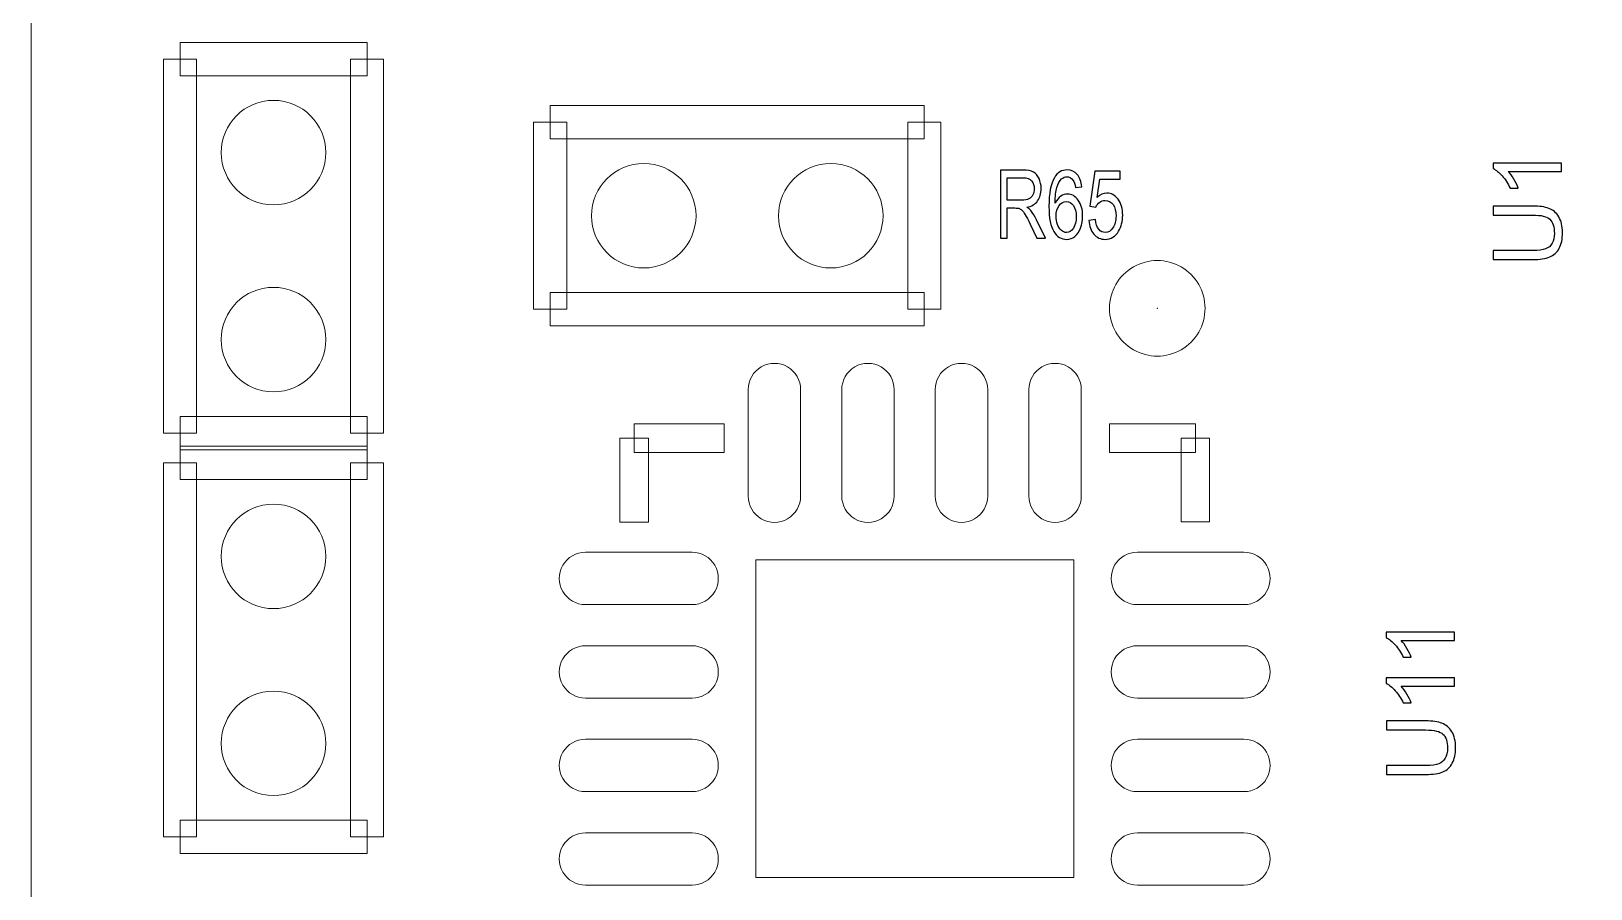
# Model space of a CAD drawing. Header units: millimetres. Extents: x -53.6 to 42.1, y -42.3 to 19.5.
# Drawn here: x -35.58 to -27.24, y -28.87 to -24.28 of the extents above; entities that cross this region are included whole.
import ezdxf

# ---------------------------------------------------------------- set-up
doc = ezdxf.new("R2010")
doc.units = ezdxf.units.MM
doc.header["$MEASUREMENT"] = 0
for name, color, linetype in [('BG_OUTLINE', 7, 'Continuous'), ('PG_SILKSCREEN_TOP', 7, 'Continuous'), ('PIN_TOP', 7, 'Continuous'), ('RD_SILKSCREEN_TOP', 7, 'Continuous')]:
    doc.layers.add(name, color=color, linetype=linetype)

msp = doc.modelspace()

# ---------------------------------------------------------------- linework, layer by layer
at = {"layer": 'BG_OUTLINE', "color": 3, "lineweight": 9}
msp.add_open_spline([(-35.58, -42.2737), (-35.58, -42.2737), (-35.58, 2.7261), (-35.58, 2.7261), (-35.58, 2.7261), (-35.58, 2.7261), (19.4199, 2.7261), (19.4199, 2.7261), (19.4199, 2.7261), (19.4199, 2.7261), (19.4199, -42.2737), (19.4199, -42.2737), (19.4199, -42.2737), (19.4199, -42.2737), (-35.58, -42.2737), (-35.58, -42.2737)], degree=3, knots=[0, 0, 0, 0, 0.25, 0.25, 0.25, 0.25, 0.5, 0.5, 0.5, 0.5, 0.75, 0.75, 0.75, 0.75, 1, 1, 1, 1], dxfattribs=at)
at = {"layer": 'PG_SILKSCREEN_TOP', "color": 6, "lineweight": 9}
for points, knots in [([(-34.7845, -24.5224), (-34.7845, -24.5224), (-34.7845, -24.3446), (-34.7845, -24.3446), (-34.7845, -24.3446), (-34.7845, -24.3446), (-33.7847, -24.3446), (-33.7847, -24.3446), (-33.7847, -24.3446), (-33.7847, -24.3446), (-33.7847, -24.5224), (-33.7847, -24.5224), (-33.7847, -24.5224), (-33.7847, -24.5224), (-34.7845, -24.5224), (-34.7845, -24.5224)], [0, 0, 0, 0, 0.25, 0.25, 0.25, 0.25, 0.5, 0.5, 0.5, 0.5, 0.75, 0.75, 0.75, 0.75, 1, 1, 1, 1]), ([(-34.6956, -26.4335), (-34.6956, -26.4335), (-34.8734, -26.4335), (-34.8734, -26.4335), (-34.8734, -26.4335), (-34.8734, -26.4335), (-34.8734, -24.4335), (-34.8734, -24.4335), (-34.8734, -24.4335), (-34.8734, -24.4335), (-34.6956, -24.4335), (-34.6956, -24.4335), (-34.6956, -24.4335), (-34.6956, -24.4335), (-34.6956, -26.4335), (-34.6956, -26.4335)], [0, 0, 0, 0, 0.25, 0.25, 0.25, 0.25, 0.5, 0.5, 0.5, 0.5, 0.75, 0.75, 0.75, 0.75, 1, 1, 1, 1]), ([(-33.8736, -24.4335), (-33.8736, -24.4335), (-33.6958, -24.4335), (-33.6958, -24.4335), (-33.6958, -24.4335), (-33.6958, -24.4335), (-33.6958, -26.4335), (-33.6958, -26.4335), (-33.6958, -26.4335), (-33.6958, -26.4335), (-33.8736, -26.4335), (-33.8736, -26.4335), (-33.8736, -26.4335), (-33.8736, -26.4335), (-33.8736, -24.4335), (-33.8736, -24.4335)], [0, 0, 0, 0, 0.25, 0.25, 0.25, 0.25, 0.5, 0.5, 0.5, 0.5, 0.75, 0.75, 0.75, 0.75, 1, 1, 1, 1]), ([(-32.8056, -24.86), (-32.8056, -24.86), (-32.8056, -24.6822), (-32.8056, -24.6822), (-32.8056, -24.6822), (-32.8056, -24.6822), (-30.8056, -24.6822), (-30.8056, -24.6822), (-30.8056, -24.6822), (-30.8056, -24.6822), (-30.8056, -24.86), (-30.8056, -24.86), (-30.8056, -24.86), (-30.8056, -24.86), (-32.8056, -24.86), (-32.8056, -24.86)], [0, 0, 0, 0, 0.25, 0.25, 0.25, 0.25, 0.5, 0.5, 0.5, 0.5, 0.75, 0.75, 0.75, 0.75, 1, 1, 1, 1]), ([(-32.7167, -25.7708), (-32.7167, -25.7708), (-32.8945, -25.7708), (-32.8945, -25.7708), (-32.8945, -25.7708), (-32.8945, -25.7708), (-32.8945, -24.7711), (-32.8945, -24.7711), (-32.8945, -24.7711), (-32.8945, -24.7711), (-32.7167, -24.7711), (-32.7167, -24.7711), (-32.7167, -24.7711), (-32.7167, -24.7711), (-32.7167, -25.7708), (-32.7167, -25.7708)], [0, 0, 0, 0, 0.25, 0.25, 0.25, 0.25, 0.5, 0.5, 0.5, 0.5, 0.75, 0.75, 0.75, 0.75, 1, 1, 1, 1]), ([(-30.8945, -24.7711), (-30.8945, -24.7711), (-30.7167, -24.7711), (-30.7167, -24.7711), (-30.7167, -24.7711), (-30.7167, -24.7711), (-30.7167, -25.7708), (-30.7167, -25.7708), (-30.7167, -25.7708), (-30.7167, -25.7708), (-30.8945, -25.7708), (-30.8945, -25.7708), (-30.8945, -25.7708), (-30.8945, -25.7708), (-30.8945, -24.7711), (-30.8945, -24.7711)], [0, 0, 0, 0, 0.25, 0.25, 0.25, 0.25, 0.5, 0.5, 0.5, 0.5, 0.75, 0.75, 0.75, 0.75, 1, 1, 1, 1]), ([(-29.8156, -25.7663), (-29.8157, -25.675), (-29.767, -25.5906), (-29.688, -25.545), (-29.688, -25.545), (-29.6089, -25.4993), (-29.5115, -25.4993), (-29.4325, -25.5449), (-29.4325, -25.5449), (-29.3534, -25.5905), (-29.3047, -25.6748), (-29.3047, -25.7661)], [0, 0, 0, 0, 0.333333, 0.333333, 0.333333, 0.333333, 0.666667, 0.666667, 0.666667, 0.666667, 1, 1, 1, 1]), ([(-30.8056, -25.6819), (-30.8056, -25.6819), (-30.8056, -25.8597), (-30.8056, -25.8597), (-30.8056, -25.8597), (-30.8056, -25.8597), (-32.8056, -25.8597), (-32.8056, -25.8597), (-32.8056, -25.8597), (-32.8056, -25.8597), (-32.8056, -25.6819), (-32.8056, -25.6819), (-32.8056, -25.6819), (-32.8056, -25.6819), (-30.8056, -25.6819), (-30.8056, -25.6819)], [0, 0, 0, 0, 0.25, 0.25, 0.25, 0.25, 0.5, 0.5, 0.5, 0.5, 0.75, 0.75, 0.75, 0.75, 1, 1, 1, 1]), ([(-29.3047, -25.7661), (-29.3046, -25.8574), (-29.3533, -25.9418), (-29.4323, -25.9874), (-29.4323, -25.9874), (-29.5114, -26.0331), (-29.6088, -26.0331), (-29.6878, -25.9875), (-29.6878, -25.9875), (-29.7669, -25.9419), (-29.8156, -25.8576), (-29.8156, -25.7663)], [0, 0, 0, 0, 0.333333, 0.333333, 0.333333, 0.333333, 0.666667, 0.666667, 0.666667, 0.666667, 1, 1, 1, 1]), ([(-29.5586, -25.7662), (-29.5587, -25.7657), (-29.5589, -25.7652), (-29.5594, -25.7649), (-29.5594, -25.7649), (-29.5599, -25.7646), (-29.5604, -25.7646), (-29.5609, -25.7649), (-29.5609, -25.7649), (-29.5614, -25.7652), (-29.5617, -25.7657), (-29.5617, -25.7662)], [0, 0, 0, 0, 0.333333, 0.333333, 0.333333, 0.333333, 0.666667, 0.666667, 0.666667, 0.666667, 1, 1, 1, 1]), ([(-29.5617, -25.7662), (-29.5616, -25.7667), (-29.5614, -25.7672), (-29.5609, -25.7675), (-29.5609, -25.7675), (-29.5604, -25.7678), (-29.5599, -25.7678), (-29.5594, -25.7675), (-29.5594, -25.7675), (-29.5589, -25.7672), (-29.5586, -25.7667), (-29.5586, -25.7662)], [0, 0, 0, 0, 0.333333, 0.333333, 0.333333, 0.333333, 0.666667, 0.666667, 0.666667, 0.666667, 1, 1, 1, 1]), ([(-33.7847, -26.3446), (-33.7847, -26.3446), (-33.7847, -26.5224), (-33.7847, -26.5224), (-33.7847, -26.5224), (-33.7847, -26.5224), (-34.7845, -26.5224), (-34.7845, -26.5224), (-34.7845, -26.5224), (-34.7845, -26.5224), (-34.7845, -26.3446), (-34.7845, -26.3446), (-34.7845, -26.3446), (-34.7845, -26.3446), (-33.7847, -26.3446), (-33.7847, -26.3446)], [0, 0, 0, 0, 0.25, 0.25, 0.25, 0.25, 0.5, 0.5, 0.5, 0.5, 0.75, 0.75, 0.75, 0.75, 1, 1, 1, 1]), ([(-31.8749, -26.3842), (-31.8749, -26.3842), (-31.8749, -26.5366), (-31.8749, -26.5366), (-31.8749, -26.5366), (-31.8749, -26.5366), (-32.357, -26.5366), (-32.357, -26.5366), (-32.357, -26.5366), (-32.357, -26.5366), (-32.357, -26.3842), (-32.357, -26.3842), (-32.357, -26.3842), (-32.357, -26.3842), (-31.8749, -26.3842), (-31.8749, -26.3842)], [0, 0, 0, 0, 0.25, 0.25, 0.25, 0.25, 0.5, 0.5, 0.5, 0.5, 0.75, 0.75, 0.75, 0.75, 1, 1, 1, 1]), ([(-29.3567, -26.3842), (-29.3567, -26.3842), (-29.3567, -26.5366), (-29.3567, -26.5366), (-29.3567, -26.5366), (-29.3567, -26.5366), (-29.8155, -26.5366), (-29.8155, -26.5366), (-29.8155, -26.5366), (-29.8155, -26.5366), (-29.8155, -26.3842), (-29.8155, -26.3842), (-29.8155, -26.3842), (-29.8155, -26.3842), (-29.3567, -26.3842), (-29.3567, -26.3842)], [0, 0, 0, 0, 0.25, 0.25, 0.25, 0.25, 0.5, 0.5, 0.5, 0.5, 0.75, 0.75, 0.75, 0.75, 1, 1, 1, 1]), ([(-34.7845, -26.6814), (-34.7845, -26.6814), (-34.7845, -26.5036), (-34.7845, -26.5036), (-34.7845, -26.5036), (-34.7845, -26.5036), (-33.7847, -26.5036), (-33.7847, -26.5036), (-33.7847, -26.5036), (-33.7847, -26.5036), (-33.7847, -26.6814), (-33.7847, -26.6814), (-33.7847, -26.6814), (-33.7847, -26.6814), (-34.7845, -26.6814), (-34.7845, -26.6814)], [0, 0, 0, 0, 0.25, 0.25, 0.25, 0.25, 0.5, 0.5, 0.5, 0.5, 0.75, 0.75, 0.75, 0.75, 1, 1, 1, 1]), ([(-32.4332, -26.4604), (-32.4332, -26.4604), (-32.2808, -26.4604), (-32.2808, -26.4604), (-32.2808, -26.4604), (-32.2808, -26.4604), (-32.2808, -26.9097), (-32.2808, -26.9097), (-32.2808, -26.9097), (-32.2808, -26.9097), (-32.4332, -26.9097), (-32.4332, -26.9097), (-32.4332, -26.9097), (-32.4332, -26.9097), (-32.4332, -26.4604), (-32.4332, -26.4604)], [0, 0, 0, 0, 0.25, 0.25, 0.25, 0.25, 0.5, 0.5, 0.5, 0.5, 0.75, 0.75, 0.75, 0.75, 1, 1, 1, 1]), ([(-29.2805, -26.9077), (-29.2805, -26.9077), (-29.4329, -26.9077), (-29.4329, -26.9077), (-29.4329, -26.9077), (-29.4329, -26.9077), (-29.4329, -26.4604), (-29.4329, -26.4604), (-29.4329, -26.4604), (-29.4329, -26.4604), (-29.2805, -26.4604), (-29.2805, -26.4604), (-29.2805, -26.4604), (-29.2805, -26.4604), (-29.2805, -26.9077), (-29.2805, -26.9077)], [0, 0, 0, 0, 0.25, 0.25, 0.25, 0.25, 0.5, 0.5, 0.5, 0.5, 0.75, 0.75, 0.75, 0.75, 1, 1, 1, 1]), ([(-34.6956, -28.5925), (-34.6956, -28.5925), (-34.8734, -28.5925), (-34.8734, -28.5925), (-34.8734, -28.5925), (-34.8734, -28.5925), (-34.8734, -26.5925), (-34.8734, -26.5925), (-34.8734, -26.5925), (-34.8734, -26.5925), (-34.6956, -26.5925), (-34.6956, -26.5925), (-34.6956, -26.5925), (-34.6956, -26.5925), (-34.6956, -28.5925), (-34.6956, -28.5925)], [0, 0, 0, 0, 0.25, 0.25, 0.25, 0.25, 0.5, 0.5, 0.5, 0.5, 0.75, 0.75, 0.75, 0.75, 1, 1, 1, 1]), ([(-33.8736, -26.5925), (-33.8736, -26.5925), (-33.6958, -26.5925), (-33.6958, -26.5925), (-33.6958, -26.5925), (-33.6958, -26.5925), (-33.6958, -28.5925), (-33.6958, -28.5925), (-33.6958, -28.5925), (-33.6958, -28.5925), (-33.8736, -28.5925), (-33.8736, -28.5925), (-33.8736, -28.5925), (-33.8736, -28.5925), (-33.8736, -26.5925), (-33.8736, -26.5925)], [0, 0, 0, 0, 0.25, 0.25, 0.25, 0.25, 0.5, 0.5, 0.5, 0.5, 0.75, 0.75, 0.75, 0.75, 1, 1, 1, 1]), ([(-33.7847, -28.5036), (-33.7847, -28.5036), (-33.7847, -28.6814), (-33.7847, -28.6814), (-33.7847, -28.6814), (-33.7847, -28.6814), (-34.7845, -28.6814), (-34.7845, -28.6814), (-34.7845, -28.6814), (-34.7845, -28.6814), (-34.7845, -28.5036), (-34.7845, -28.5036), (-34.7845, -28.5036), (-34.7845, -28.5036), (-33.7847, -28.5036), (-33.7847, -28.5036)], [0, 0, 0, 0, 0.25, 0.25, 0.25, 0.25, 0.5, 0.5, 0.5, 0.5, 0.75, 0.75, 0.75, 0.75, 1, 1, 1, 1])]:
    msp.add_open_spline(points, degree=3, knots=knots, dxfattribs=at)
at = {"layer": 'PIN_TOP', "lineweight": 9}
for points, knots in [([(-34.0052, -24.9336), (-34.0052, -24.7792), (-34.1302, -24.6542), (-34.2845, -24.6542), (-34.2845, -24.6542), (-34.4389, -24.6541), (-34.5639, -24.7792), (-34.5639, -24.9335), (-34.5639, -24.9335), (-34.564, -25.0879), (-34.4389, -25.2129), (-34.2846, -25.2129), (-34.2846, -25.2129), (-34.1302, -25.213), (-34.0052, -25.0879), (-34.0052, -24.9336)], [0, 0, 0, 0, 0.25, 0.25, 0.25, 0.25, 0.5, 0.5, 0.5, 0.5, 0.75, 0.75, 0.75, 0.75, 1, 1, 1, 1]), ([(-32.0261, -25.2709), (-32.0261, -25.1165), (-32.1511, -24.9915), (-32.3054, -24.9915), (-32.3054, -24.9915), (-32.4598, -24.9914), (-32.5848, -25.1165), (-32.5848, -25.2708), (-32.5848, -25.2708), (-32.5849, -25.4252), (-32.4598, -25.5502), (-32.3055, -25.5502), (-32.3055, -25.5502), (-32.1511, -25.5503), (-32.0261, -25.4252), (-32.0261, -25.2709)], [0, 0, 0, 0, 0.25, 0.25, 0.25, 0.25, 0.5, 0.5, 0.5, 0.5, 0.75, 0.75, 0.75, 0.75, 1, 1, 1, 1]), ([(-31.0263, -25.2709), (-31.0263, -25.1165), (-31.1513, -24.9915), (-31.3056, -24.9915), (-31.3056, -24.9915), (-31.46, -24.9914), (-31.585, -25.1165), (-31.585, -25.2708), (-31.585, -25.2708), (-31.5851, -25.4252), (-31.46, -25.5502), (-31.3057, -25.5502), (-31.3057, -25.5502), (-31.1513, -25.5503), (-31.0263, -25.4252), (-31.0263, -25.2709)], [0, 0, 0, 0, 0.25, 0.25, 0.25, 0.25, 0.5, 0.5, 0.5, 0.5, 0.75, 0.75, 0.75, 0.75, 1, 1, 1, 1]), ([(-34.0052, -25.9334), (-34.0052, -25.779), (-34.1302, -25.654), (-34.2845, -25.654), (-34.2845, -25.654), (-34.4389, -25.6539), (-34.5639, -25.779), (-34.5639, -25.9333), (-34.5639, -25.9333), (-34.564, -26.0877), (-34.4389, -26.2127), (-34.2846, -26.2127), (-34.2846, -26.2127), (-34.1302, -26.2128), (-34.0052, -26.0877), (-34.0052, -25.9334)], [0, 0, 0, 0, 0.25, 0.25, 0.25, 0.25, 0.5, 0.5, 0.5, 0.5, 0.75, 0.75, 0.75, 0.75, 1, 1, 1, 1]), ([(-31.7471, -26.7704), (-31.7471, -26.7704), (-31.7471, -26.2005), (-31.7471, -26.2005), (-31.7471, -26.2005), (-31.7471, -26.1504), (-31.7203, -26.1042), (-31.677, -26.0792), (-31.677, -26.0792), (-31.6337, -26.0541), (-31.5802, -26.0541), (-31.5369, -26.0792), (-31.5369, -26.0792), (-31.4936, -26.1042), (-31.4669, -26.1504), (-31.4669, -26.2005), (-31.4669, -26.2005), (-31.4669, -26.2005), (-31.4669, -26.7704), (-31.4669, -26.7704), (-31.4669, -26.7704), (-31.4669, -26.8205), (-31.4936, -26.8667), (-31.5369, -26.8917), (-31.5369, -26.8917), (-31.5802, -26.9168), (-31.6337, -26.9168), (-31.677, -26.8917), (-31.677, -26.8917), (-31.7203, -26.8667), (-31.7471, -26.8205), (-31.7471, -26.7704)], [0, 0, 0, 0, 0.125, 0.125, 0.125, 0.125, 0.25, 0.25, 0.25, 0.25, 0.375, 0.375, 0.375, 0.375, 0.5, 0.5, 0.5, 0.5, 0.625, 0.625, 0.625, 0.625, 0.75, 0.75, 0.75, 0.75, 0.875, 0.875, 0.875, 0.875, 1, 1, 1, 1]), ([(-31.2469, -26.7704), (-31.2469, -26.7704), (-31.2469, -26.2005), (-31.2469, -26.2005), (-31.2469, -26.2005), (-31.2469, -26.1504), (-31.2201, -26.1042), (-31.1768, -26.0792), (-31.1768, -26.0792), (-31.1335, -26.0541), (-31.08, -26.0541), (-31.0367, -26.0792), (-31.0367, -26.0792), (-30.9934, -26.1042), (-30.9667, -26.1504), (-30.9667, -26.2005), (-30.9667, -26.2005), (-30.9667, -26.2005), (-30.9667, -26.7704), (-30.9667, -26.7704), (-30.9667, -26.7704), (-30.9667, -26.8205), (-30.9934, -26.8667), (-31.0367, -26.8917), (-31.0367, -26.8917), (-31.08, -26.9168), (-31.1335, -26.9168), (-31.1768, -26.8917), (-31.1768, -26.8917), (-31.2201, -26.8667), (-31.2469, -26.8205), (-31.2469, -26.7704)], [0, 0, 0, 0, 0.125, 0.125, 0.125, 0.125, 0.25, 0.25, 0.25, 0.25, 0.375, 0.375, 0.375, 0.375, 0.5, 0.5, 0.5, 0.5, 0.625, 0.625, 0.625, 0.625, 0.75, 0.75, 0.75, 0.75, 0.875, 0.875, 0.875, 0.875, 1, 1, 1, 1]), ([(-30.7471, -26.7704), (-30.7471, -26.7704), (-30.7471, -26.2005), (-30.7471, -26.2005), (-30.7471, -26.2005), (-30.7471, -26.1504), (-30.7203, -26.1042), (-30.677, -26.0792), (-30.677, -26.0792), (-30.6337, -26.0541), (-30.5802, -26.0541), (-30.5369, -26.0792), (-30.5369, -26.0792), (-30.4936, -26.1042), (-30.4669, -26.1504), (-30.4669, -26.2005), (-30.4669, -26.2005), (-30.4669, -26.2005), (-30.4669, -26.7704), (-30.4669, -26.7704), (-30.4669, -26.7704), (-30.4669, -26.8205), (-30.4936, -26.8667), (-30.5369, -26.8917), (-30.5369, -26.8917), (-30.5802, -26.9168), (-30.6337, -26.9168), (-30.677, -26.8917), (-30.677, -26.8917), (-30.7203, -26.8667), (-30.7471, -26.8205), (-30.7471, -26.7704)], [0, 0, 0, 0, 0.125, 0.125, 0.125, 0.125, 0.25, 0.25, 0.25, 0.25, 0.375, 0.375, 0.375, 0.375, 0.5, 0.5, 0.5, 0.5, 0.625, 0.625, 0.625, 0.625, 0.75, 0.75, 0.75, 0.75, 0.875, 0.875, 0.875, 0.875, 1, 1, 1, 1]), ([(-30.2469, -26.7704), (-30.2469, -26.7704), (-30.2469, -26.2005), (-30.2469, -26.2005), (-30.2469, -26.2005), (-30.2469, -26.1504), (-30.2201, -26.1042), (-30.1768, -26.0792), (-30.1768, -26.0792), (-30.1335, -26.0541), (-30.08, -26.0541), (-30.0367, -26.0792), (-30.0367, -26.0792), (-29.9934, -26.1042), (-29.9667, -26.1504), (-29.9667, -26.2005), (-29.9667, -26.2005), (-29.9667, -26.2005), (-29.9667, -26.7704), (-29.9667, -26.7704), (-29.9667, -26.7704), (-29.9667, -26.8205), (-29.9934, -26.8667), (-30.0367, -26.8917), (-30.0367, -26.8917), (-30.08, -26.9168), (-30.1335, -26.9168), (-30.1768, -26.8917), (-30.1768, -26.8917), (-30.2201, -26.8667), (-30.2469, -26.8205), (-30.2469, -26.7704)], [0, 0, 0, 0, 0.125, 0.125, 0.125, 0.125, 0.25, 0.25, 0.25, 0.25, 0.375, 0.375, 0.375, 0.375, 0.5, 0.5, 0.5, 0.5, 0.625, 0.625, 0.625, 0.625, 0.75, 0.75, 0.75, 0.75, 0.875, 0.875, 0.875, 0.875, 1, 1, 1, 1]), ([(-34.0052, -27.0926), (-34.0052, -26.9382), (-34.1302, -26.8132), (-34.2845, -26.8132), (-34.2845, -26.8132), (-34.4389, -26.8131), (-34.5639, -26.9382), (-34.5639, -27.0925), (-34.5639, -27.0925), (-34.564, -27.2469), (-34.4389, -27.3719), (-34.2846, -27.3719), (-34.2846, -27.3719), (-34.1302, -27.372), (-34.0052, -27.2469), (-34.0052, -27.0926)], [0, 0, 0, 0, 0.25, 0.25, 0.25, 0.25, 0.5, 0.5, 0.5, 0.5, 0.75, 0.75, 0.75, 0.75, 1, 1, 1, 1]), ([(-32.6168, -27.0703), (-32.6168, -27.0703), (-32.0469, -27.0703), (-32.0469, -27.0703), (-32.0469, -27.0703), (-31.9968, -27.0703), (-31.9506, -27.097), (-31.9256, -27.1403), (-31.9256, -27.1403), (-31.9005, -27.1836), (-31.9005, -27.2371), (-31.9256, -27.2804), (-31.9256, -27.2804), (-31.9506, -27.3237), (-31.9968, -27.3505), (-32.0469, -27.3505), (-32.0469, -27.3505), (-32.0469, -27.3505), (-32.6168, -27.3505), (-32.6168, -27.3505), (-32.6168, -27.3505), (-32.6669, -27.3505), (-32.7131, -27.3237), (-32.7381, -27.2804), (-32.7381, -27.2804), (-32.7632, -27.2371), (-32.7632, -27.1836), (-32.7381, -27.1403), (-32.7381, -27.1403), (-32.7131, -27.097), (-32.6669, -27.0703), (-32.6168, -27.0703)], [0, 0, 0, 0, 0.125, 0.125, 0.125, 0.125, 0.25, 0.25, 0.25, 0.25, 0.375, 0.375, 0.375, 0.375, 0.5, 0.5, 0.5, 0.5, 0.625, 0.625, 0.625, 0.625, 0.75, 0.75, 0.75, 0.75, 0.875, 0.875, 0.875, 0.875, 1, 1, 1, 1]), ([(-29.6668, -27.0703), (-29.6668, -27.0703), (-29.0969, -27.0703), (-29.0969, -27.0703), (-29.0969, -27.0703), (-29.0468, -27.0703), (-29.0006, -27.097), (-28.9756, -27.1403), (-28.9756, -27.1403), (-28.9505, -27.1836), (-28.9505, -27.2371), (-28.9756, -27.2804), (-28.9756, -27.2804), (-29.0006, -27.3237), (-29.0468, -27.3505), (-29.0969, -27.3505), (-29.0969, -27.3505), (-29.0969, -27.3505), (-29.6668, -27.3505), (-29.6668, -27.3505), (-29.6668, -27.3505), (-29.7169, -27.3505), (-29.7631, -27.3237), (-29.7881, -27.2804), (-29.7881, -27.2804), (-29.8132, -27.2371), (-29.8132, -27.1836), (-29.7881, -27.1403), (-29.7881, -27.1403), (-29.7631, -27.097), (-29.7169, -27.0703), (-29.6668, -27.0703)], [0, 0, 0, 0, 0.125, 0.125, 0.125, 0.125, 0.25, 0.25, 0.25, 0.25, 0.375, 0.375, 0.375, 0.375, 0.5, 0.5, 0.5, 0.5, 0.625, 0.625, 0.625, 0.625, 0.75, 0.75, 0.75, 0.75, 0.875, 0.875, 0.875, 0.875, 1, 1, 1, 1]), ([(-30.0069, -27.1105), (-30.0069, -27.1105), (-30.0069, -28.8105), (-30.0069, -28.8105), (-30.0069, -28.8105), (-30.0069, -28.8105), (-31.7069, -28.8105), (-31.7069, -28.8105), (-31.7069, -28.8105), (-31.7069, -28.8105), (-31.7069, -27.1105), (-31.7069, -27.1105), (-31.7069, -27.1105), (-31.7069, -27.1105), (-30.0069, -27.1105), (-30.0069, -27.1105)], [0, 0, 0, 0, 0.25, 0.25, 0.25, 0.25, 0.5, 0.5, 0.5, 0.5, 0.75, 0.75, 0.75, 0.75, 1, 1, 1, 1]), ([(-32.6168, -27.5705), (-32.6168, -27.5705), (-32.0469, -27.5705), (-32.0469, -27.5705), (-32.0469, -27.5705), (-31.9968, -27.5705), (-31.9506, -27.5972), (-31.9256, -27.6405), (-31.9256, -27.6405), (-31.9005, -27.6838), (-31.9005, -27.7373), (-31.9256, -27.7806), (-31.9256, -27.7806), (-31.9506, -27.8239), (-31.9968, -27.8507), (-32.0469, -27.8507), (-32.0469, -27.8507), (-32.0469, -27.8507), (-32.6168, -27.8507), (-32.6168, -27.8507), (-32.6168, -27.8507), (-32.6669, -27.8507), (-32.7131, -27.8239), (-32.7381, -27.7806), (-32.7381, -27.7806), (-32.7632, -27.7373), (-32.7632, -27.6838), (-32.7381, -27.6405), (-32.7381, -27.6405), (-32.7131, -27.5972), (-32.6669, -27.5705), (-32.6168, -27.5705)], [0, 0, 0, 0, 0.125, 0.125, 0.125, 0.125, 0.25, 0.25, 0.25, 0.25, 0.375, 0.375, 0.375, 0.375, 0.5, 0.5, 0.5, 0.5, 0.625, 0.625, 0.625, 0.625, 0.75, 0.75, 0.75, 0.75, 0.875, 0.875, 0.875, 0.875, 1, 1, 1, 1]), ([(-29.6668, -27.5705), (-29.6668, -27.5705), (-29.0969, -27.5705), (-29.0969, -27.5705), (-29.0969, -27.5705), (-29.0468, -27.5705), (-29.0006, -27.5972), (-28.9756, -27.6405), (-28.9756, -27.6405), (-28.9505, -27.6838), (-28.9505, -27.7373), (-28.9756, -27.7806), (-28.9756, -27.7806), (-29.0006, -27.8239), (-29.0468, -27.8507), (-29.0969, -27.8507), (-29.0969, -27.8507), (-29.0969, -27.8507), (-29.6668, -27.8507), (-29.6668, -27.8507), (-29.6668, -27.8507), (-29.7169, -27.8507), (-29.7631, -27.8239), (-29.7881, -27.7806), (-29.7881, -27.7806), (-29.8132, -27.7373), (-29.8132, -27.6838), (-29.7881, -27.6405), (-29.7881, -27.6405), (-29.7631, -27.5972), (-29.7169, -27.5705), (-29.6668, -27.5705)], [0, 0, 0, 0, 0.125, 0.125, 0.125, 0.125, 0.25, 0.25, 0.25, 0.25, 0.375, 0.375, 0.375, 0.375, 0.5, 0.5, 0.5, 0.5, 0.625, 0.625, 0.625, 0.625, 0.75, 0.75, 0.75, 0.75, 0.875, 0.875, 0.875, 0.875, 1, 1, 1, 1]), ([(-34.0052, -28.0924), (-34.0052, -27.938), (-34.1302, -27.813), (-34.2845, -27.813), (-34.2845, -27.813), (-34.4389, -27.8129), (-34.5639, -27.938), (-34.5639, -28.0923), (-34.5639, -28.0923), (-34.564, -28.2467), (-34.4389, -28.3717), (-34.2846, -28.3717), (-34.2846, -28.3717), (-34.1302, -28.3718), (-34.0052, -28.2467), (-34.0052, -28.0924)], [0, 0, 0, 0, 0.25, 0.25, 0.25, 0.25, 0.5, 0.5, 0.5, 0.5, 0.75, 0.75, 0.75, 0.75, 1, 1, 1, 1]), ([(-32.6168, -28.0703), (-32.6168, -28.0703), (-32.0469, -28.0703), (-32.0469, -28.0703), (-32.0469, -28.0703), (-31.9968, -28.0703), (-31.9506, -28.097), (-31.9256, -28.1403), (-31.9256, -28.1403), (-31.9005, -28.1836), (-31.9005, -28.2371), (-31.9256, -28.2804), (-31.9256, -28.2804), (-31.9506, -28.3237), (-31.9968, -28.3505), (-32.0469, -28.3505), (-32.0469, -28.3505), (-32.0469, -28.3505), (-32.6168, -28.3505), (-32.6168, -28.3505), (-32.6168, -28.3505), (-32.6669, -28.3505), (-32.7131, -28.3237), (-32.7381, -28.2804), (-32.7381, -28.2804), (-32.7632, -28.2371), (-32.7632, -28.1836), (-32.7381, -28.1403), (-32.7381, -28.1403), (-32.7131, -28.097), (-32.6669, -28.0703), (-32.6168, -28.0703)], [0, 0, 0, 0, 0.125, 0.125, 0.125, 0.125, 0.25, 0.25, 0.25, 0.25, 0.375, 0.375, 0.375, 0.375, 0.5, 0.5, 0.5, 0.5, 0.625, 0.625, 0.625, 0.625, 0.75, 0.75, 0.75, 0.75, 0.875, 0.875, 0.875, 0.875, 1, 1, 1, 1]), ([(-29.6668, -28.0703), (-29.6668, -28.0703), (-29.0969, -28.0703), (-29.0969, -28.0703), (-29.0969, -28.0703), (-29.0468, -28.0703), (-29.0006, -28.097), (-28.9756, -28.1403), (-28.9756, -28.1403), (-28.9505, -28.1836), (-28.9505, -28.2371), (-28.9756, -28.2804), (-28.9756, -28.2804), (-29.0006, -28.3237), (-29.0468, -28.3505), (-29.0969, -28.3505), (-29.0969, -28.3505), (-29.0969, -28.3505), (-29.6668, -28.3505), (-29.6668, -28.3505), (-29.6668, -28.3505), (-29.7169, -28.3505), (-29.7631, -28.3237), (-29.7881, -28.2804), (-29.7881, -28.2804), (-29.8132, -28.2371), (-29.8132, -28.1836), (-29.7881, -28.1403), (-29.7881, -28.1403), (-29.7631, -28.097), (-29.7169, -28.0703), (-29.6668, -28.0703)], [0, 0, 0, 0, 0.125, 0.125, 0.125, 0.125, 0.25, 0.25, 0.25, 0.25, 0.375, 0.375, 0.375, 0.375, 0.5, 0.5, 0.5, 0.5, 0.625, 0.625, 0.625, 0.625, 0.75, 0.75, 0.75, 0.75, 0.875, 0.875, 0.875, 0.875, 1, 1, 1, 1]), ([(-32.6168, -28.5705), (-32.6168, -28.5705), (-32.0469, -28.5705), (-32.0469, -28.5705), (-32.0469, -28.5705), (-31.9968, -28.5705), (-31.9506, -28.5972), (-31.9256, -28.6405), (-31.9256, -28.6405), (-31.9005, -28.6838), (-31.9005, -28.7373), (-31.9256, -28.7806), (-31.9256, -28.7806), (-31.9506, -28.8239), (-31.9968, -28.8507), (-32.0469, -28.8507), (-32.0469, -28.8507), (-32.0469, -28.8507), (-32.6168, -28.8507), (-32.6168, -28.8507), (-32.6168, -28.8507), (-32.6669, -28.8507), (-32.7131, -28.8239), (-32.7381, -28.7806), (-32.7381, -28.7806), (-32.7632, -28.7373), (-32.7632, -28.6838), (-32.7381, -28.6405), (-32.7381, -28.6405), (-32.7131, -28.5972), (-32.6669, -28.5705), (-32.6168, -28.5705)], [0, 0, 0, 0, 0.125, 0.125, 0.125, 0.125, 0.25, 0.25, 0.25, 0.25, 0.375, 0.375, 0.375, 0.375, 0.5, 0.5, 0.5, 0.5, 0.625, 0.625, 0.625, 0.625, 0.75, 0.75, 0.75, 0.75, 0.875, 0.875, 0.875, 0.875, 1, 1, 1, 1]), ([(-29.6668, -28.5705), (-29.6668, -28.5705), (-29.0969, -28.5705), (-29.0969, -28.5705), (-29.0969, -28.5705), (-29.0468, -28.5705), (-29.0006, -28.5972), (-28.9756, -28.6405), (-28.9756, -28.6405), (-28.9505, -28.6838), (-28.9505, -28.7373), (-28.9756, -28.7806), (-28.9756, -28.7806), (-29.0006, -28.8239), (-29.0468, -28.8507), (-29.0969, -28.8507), (-29.0969, -28.8507), (-29.0969, -28.8507), (-29.6668, -28.8507), (-29.6668, -28.8507), (-29.6668, -28.8507), (-29.7169, -28.8507), (-29.7631, -28.8239), (-29.7881, -28.7806), (-29.7881, -28.7806), (-29.8132, -28.7373), (-29.8132, -28.6838), (-29.7881, -28.6405), (-29.7881, -28.6405), (-29.7631, -28.5972), (-29.7169, -28.5705), (-29.6668, -28.5705)], [0, 0, 0, 0, 0.125, 0.125, 0.125, 0.125, 0.25, 0.25, 0.25, 0.25, 0.375, 0.375, 0.375, 0.375, 0.5, 0.5, 0.5, 0.5, 0.625, 0.625, 0.625, 0.625, 0.75, 0.75, 0.75, 0.75, 0.875, 0.875, 0.875, 0.875, 1, 1, 1, 1])]:
    msp.add_open_spline(points, degree=3, knots=knots, dxfattribs=at)
at = {"layer": 'RD_SILKSCREEN_TOP', "color": 8}
for points, knots in [([(-27.4002, -24.9892), (-27.4002, -24.9892), (-27.4002, -25.0338), (-27.4002, -25.0338), (-27.4002, -25.0338), (-27.4002, -25.0338), (-27.6847, -25.0338), (-27.6847, -25.0338), (-27.6847, -25.0338), (-27.6744, -25.0445), (-27.6642, -25.0586), (-27.6539, -25.076), (-27.6539, -25.076), (-27.6437, -25.0936), (-27.636, -25.1092), (-27.6309, -25.1231), (-27.6309, -25.1231), (-27.6309, -25.1231), (-27.674, -25.1231), (-27.674, -25.1231), (-27.674, -25.1231), (-27.6858, -25.0981), (-27.7, -25.0763), (-27.7167, -25.0576), (-27.7167, -25.0576), (-27.7334, -25.039), (-27.7496, -25.0257), (-27.7654, -25.0179), (-27.7654, -25.0179), (-27.7654, -25.0179), (-27.7654, -24.9892), (-27.7654, -24.9892), (-27.7654, -24.9892), (-27.7654, -24.9892), (-27.4002, -24.9892), (-27.4002, -24.9892)], [0, 0, 0, 0, 0.111111, 0.111111, 0.111111, 0.111111, 0.222222, 0.222222, 0.222222, 0.222222, 0.333333, 0.333333, 0.333333, 0.333333, 0.444444, 0.444444, 0.444444, 0.444444, 0.555556, 0.555556, 0.555556, 0.555556, 0.666667, 0.666667, 0.666667, 0.666667, 0.777778, 0.777778, 0.777778, 0.777778, 0.888889, 0.888889, 0.888889, 0.888889, 1, 1, 1, 1]), ([(-30.3989, -25.3911), (-30.3989, -25.3911), (-30.3989, -25.0275), (-30.3989, -25.0275), (-30.3989, -25.0275), (-30.3989, -25.0275), (-30.278, -25.0275), (-30.278, -25.0275), (-30.278, -25.0275), (-30.2537, -25.0275), (-30.2352, -25.0308), (-30.2226, -25.0373), (-30.2226, -25.0373), (-30.21, -25.0438), (-30.1998, -25.0553), (-30.1922, -25.0718), (-30.1922, -25.0718), (-30.1847, -25.0884), (-30.181, -25.1067), (-30.181, -25.1267), (-30.181, -25.1267), (-30.181, -25.1525), (-30.1872, -25.1742), (-30.1997, -25.1919), (-30.1997, -25.1919), (-30.2122, -25.2096), (-30.2316, -25.2208), (-30.2578, -25.2257), (-30.2578, -25.2257), (-30.2482, -25.2318), (-30.241, -25.2378), (-30.236, -25.2438), (-30.236, -25.2438), (-30.2254, -25.2566), (-30.2154, -25.2728), (-30.206, -25.2921), (-30.206, -25.2921), (-30.206, -25.2921), (-30.1586, -25.3911), (-30.1586, -25.3911), (-30.1586, -25.3911), (-30.1586, -25.3911), (-30.204, -25.3911), (-30.204, -25.3911), (-30.204, -25.3911), (-30.204, -25.3911), (-30.24, -25.3154), (-30.24, -25.3154), (-30.24, -25.3154), (-30.2506, -25.2936), (-30.2593, -25.2769), (-30.2662, -25.2654), (-30.2662, -25.2654), (-30.273, -25.2538), (-30.279, -25.2456), (-30.2844, -25.2411), (-30.2844, -25.2411), (-30.2898, -25.2364), (-30.2953, -25.2332), (-30.3009, -25.2313), (-30.3009, -25.2313), (-30.305, -25.2302), (-30.3117, -25.2296), (-30.321, -25.2296), (-30.321, -25.2296), (-30.321, -25.2296), (-30.3628, -25.2296), (-30.3628, -25.2296), (-30.3628, -25.2296), (-30.3628, -25.2296), (-30.3628, -25.3911), (-30.3628, -25.3911), (-30.3628, -25.3911), (-30.3628, -25.3911), (-30.3989, -25.3911), (-30.3989, -25.3911)], [0, 0, 0, 0, 0.052632, 0.052632, 0.052632, 0.052632, 0.105263, 0.105263, 0.105263, 0.105263, 0.157895, 0.157895, 0.157895, 0.157895, 0.210526, 0.210526, 0.210526, 0.210526, 0.263158, 0.263158, 0.263158, 0.263158, 0.315789, 0.315789, 0.315789, 0.315789, 0.368421, 0.368421, 0.368421, 0.368421, 0.421053, 0.421053, 0.421053, 0.421053, 0.473684, 0.473684, 0.473684, 0.473684, 0.526316, 0.526316, 0.526316, 0.526316, 0.578947, 0.578947, 0.578947, 0.578947, 0.631579, 0.631579, 0.631579, 0.631579, 0.684211, 0.684211, 0.684211, 0.684211, 0.736842, 0.736842, 0.736842, 0.736842, 0.789474, 0.789474, 0.789474, 0.789474, 0.842105, 0.842105, 0.842105, 0.842105, 0.894737, 0.894737, 0.894737, 0.894737, 0.947368, 0.947368, 0.947368, 0.947368, 1, 1, 1, 1]), ([(-30.3628, -25.188), (-30.3628, -25.188), (-30.2853, -25.188), (-30.2853, -25.188), (-30.2853, -25.188), (-30.2688, -25.188), (-30.2559, -25.1857), (-30.2466, -25.1811), (-30.2466, -25.1811), (-30.2373, -25.1766), (-30.2302, -25.1693), (-30.2254, -25.1593), (-30.2254, -25.1593), (-30.2206, -25.1493), (-30.2182, -25.1385), (-30.2182, -25.1267), (-30.2182, -25.1267), (-30.2182, -25.1095), (-30.2228, -25.0954), (-30.2322, -25.0843), (-30.2322, -25.0843), (-30.2415, -25.0732), (-30.2563, -25.0677), (-30.2766, -25.0677), (-30.2766, -25.0677), (-30.2766, -25.0677), (-30.3628, -25.0677), (-30.3628, -25.0677), (-30.3628, -25.0677), (-30.3628, -25.0677), (-30.3628, -25.188), (-30.3628, -25.188)], [0, 0, 0, 0, 0.125, 0.125, 0.125, 0.125, 0.25, 0.25, 0.25, 0.25, 0.375, 0.375, 0.375, 0.375, 0.5, 0.5, 0.5, 0.5, 0.625, 0.625, 0.625, 0.625, 0.75, 0.75, 0.75, 0.75, 0.875, 0.875, 0.875, 0.875, 1, 1, 1, 1]), ([(-29.9642, -25.1165), (-29.9642, -25.1165), (-29.9974, -25.12), (-29.9974, -25.12), (-29.9974, -25.12), (-30.0004, -25.1025), (-30.0046, -25.0897), (-30.0101, -25.0818), (-30.0101, -25.0818), (-30.0192, -25.069), (-30.0303, -25.0627), (-30.0436, -25.0627), (-30.0436, -25.0627), (-30.0542, -25.0627), (-30.0636, -25.0667), (-30.0716, -25.0746), (-30.0716, -25.0746), (-30.0822, -25.0849), (-30.0906, -25.0998), (-30.0966, -25.1195), (-30.0966, -25.1195), (-30.1026, -25.1391), (-30.1058, -25.1672), (-30.1061, -25.2036), (-30.1061, -25.2036), (-30.098, -25.1872), (-30.0882, -25.175), (-30.0764, -25.1671), (-30.0764, -25.1671), (-30.0649, -25.1592), (-30.0526, -25.1552), (-30.0398, -25.1552), (-30.0398, -25.1552), (-30.0175, -25.1552), (-29.9985, -25.1661), (-29.9828, -25.1881), (-29.9828, -25.1881), (-29.9671, -25.21), (-29.9593, -25.2383), (-29.9593, -25.273), (-29.9593, -25.273), (-29.9593, -25.2959), (-29.963, -25.317), (-29.9704, -25.3367), (-29.9704, -25.3367), (-29.9778, -25.3562), (-29.9879, -25.3713), (-30.0008, -25.3817), (-30.0008, -25.3817), (-30.0137, -25.3921), (-30.0283, -25.3973), (-30.0446, -25.3973), (-30.0446, -25.3973), (-30.0726, -25.3973), (-30.0954, -25.3836), (-30.1129, -25.3562), (-30.1129, -25.3562), (-30.1306, -25.3289), (-30.1394, -25.2837), (-30.1394, -25.2209), (-30.1394, -25.2209), (-30.1394, -25.1506), (-30.1296, -25.0996), (-30.1101, -25.0677), (-30.1101, -25.0677), (-30.0932, -25.0399), (-30.0703, -25.0259), (-30.0415, -25.0259), (-30.0415, -25.0259), (-30.0201, -25.0259), (-30.0025, -25.034), (-29.9888, -25.0501), (-29.9888, -25.0501), (-29.975, -25.0661), (-29.9669, -25.0882), (-29.9642, -25.1165)], [0, 0, 0, 0, 0.052632, 0.052632, 0.052632, 0.052632, 0.105263, 0.105263, 0.105263, 0.105263, 0.157895, 0.157895, 0.157895, 0.157895, 0.210526, 0.210526, 0.210526, 0.210526, 0.263158, 0.263158, 0.263158, 0.263158, 0.315789, 0.315789, 0.315789, 0.315789, 0.368421, 0.368421, 0.368421, 0.368421, 0.421053, 0.421053, 0.421053, 0.421053, 0.473684, 0.473684, 0.473684, 0.473684, 0.526316, 0.526316, 0.526316, 0.526316, 0.578947, 0.578947, 0.578947, 0.578947, 0.631579, 0.631579, 0.631579, 0.631579, 0.684211, 0.684211, 0.684211, 0.684211, 0.736842, 0.736842, 0.736842, 0.736842, 0.789474, 0.789474, 0.789474, 0.789474, 0.842105, 0.842105, 0.842105, 0.842105, 0.894737, 0.894737, 0.894737, 0.894737, 0.947368, 0.947368, 0.947368, 0.947368, 1, 1, 1, 1]), ([(-29.9261, -25.2959), (-29.9261, -25.2959), (-29.8909, -25.2919), (-29.8909, -25.2919), (-29.8909, -25.2919), (-29.8883, -25.3147), (-29.8823, -25.3318), (-29.8728, -25.3433), (-29.8728, -25.3433), (-29.8633, -25.3549), (-29.8518, -25.3606), (-29.8385, -25.3606), (-29.8385, -25.3606), (-29.8224, -25.3606), (-29.8087, -25.3525), (-29.7976, -25.3363), (-29.7976, -25.3363), (-29.7864, -25.3201), (-29.7808, -25.2986), (-29.7808, -25.2718), (-29.7808, -25.2718), (-29.7808, -25.2463), (-29.7861, -25.2263), (-29.7968, -25.2115), (-29.7968, -25.2115), (-29.8076, -25.1968), (-29.8216, -25.1894), (-29.839, -25.1894), (-29.839, -25.1894), (-29.8498, -25.1894), (-29.8596, -25.1927), (-29.8682, -25.1992), (-29.8682, -25.1992), (-29.877, -25.2058), (-29.8837, -25.2142), (-29.8886, -25.2246), (-29.8886, -25.2246), (-29.8886, -25.2246), (-29.9202, -25.2192), (-29.9202, -25.2192), (-29.9202, -25.2192), (-29.9202, -25.2192), (-29.8937, -25.0325), (-29.8937, -25.0325), (-29.8937, -25.0325), (-29.8937, -25.0325), (-29.7581, -25.0325), (-29.7581, -25.0325), (-29.7581, -25.0325), (-29.7581, -25.0325), (-29.7581, -25.0751), (-29.7581, -25.0751), (-29.7581, -25.0751), (-29.7581, -25.0751), (-29.8669, -25.0751), (-29.8669, -25.0751), (-29.8669, -25.0751), (-29.8669, -25.0751), (-29.8817, -25.1728), (-29.8817, -25.1728), (-29.8817, -25.1728), (-29.8652, -25.1576), (-29.8481, -25.15), (-29.8301, -25.15), (-29.8301, -25.15), (-29.8063, -25.15), (-29.7862, -25.161), (-29.7698, -25.183), (-29.7698, -25.183), (-29.7534, -25.205), (-29.7452, -25.2333), (-29.7452, -25.2678), (-29.7452, -25.2678), (-29.7452, -25.3008), (-29.7524, -25.3292), (-29.7668, -25.3532), (-29.7668, -25.3532), (-29.7843, -25.3825), (-29.8082, -25.3973), (-29.8385, -25.3973), (-29.8385, -25.3973), (-29.8633, -25.3973), (-29.8836, -25.3881), (-29.8992, -25.3695), (-29.8992, -25.3695), (-29.9149, -25.351), (-29.9239, -25.3264), (-29.9261, -25.2959)], [0, 0, 0, 0, 0.045455, 0.045455, 0.045455, 0.045455, 0.090909, 0.090909, 0.090909, 0.090909, 0.136364, 0.136364, 0.136364, 0.136364, 0.181818, 0.181818, 0.181818, 0.181818, 0.227273, 0.227273, 0.227273, 0.227273, 0.272727, 0.272727, 0.272727, 0.272727, 0.318182, 0.318182, 0.318182, 0.318182, 0.363636, 0.363636, 0.363636, 0.363636, 0.409091, 0.409091, 0.409091, 0.409091, 0.454545, 0.454545, 0.454545, 0.454545, 0.5, 0.5, 0.5, 0.5, 0.545455, 0.545455, 0.545455, 0.545455, 0.590909, 0.590909, 0.590909, 0.590909, 0.636364, 0.636364, 0.636364, 0.636364, 0.681818, 0.681818, 0.681818, 0.681818, 0.727273, 0.727273, 0.727273, 0.727273, 0.772727, 0.772727, 0.772727, 0.772727, 0.818182, 0.818182, 0.818182, 0.818182, 0.863636, 0.863636, 0.863636, 0.863636, 0.909091, 0.909091, 0.909091, 0.909091, 0.954545, 0.954545, 0.954545, 0.954545, 1, 1, 1, 1]), ([(-30.1009, -25.2732), (-30.1009, -25.2887), (-30.0984, -25.3034), (-30.0935, -25.3174), (-30.0935, -25.3174), (-30.0886, -25.3315), (-30.0818, -25.3422), (-30.073, -25.3495), (-30.073, -25.3495), (-30.0642, -25.3569), (-30.0549, -25.3606), (-30.0452, -25.3606), (-30.0452, -25.3606), (-30.0311, -25.3606), (-30.0189, -25.353), (-30.0088, -25.3378), (-30.0088, -25.3378), (-29.9986, -25.3225), (-29.9936, -25.3019), (-29.9936, -25.2758), (-29.9936, -25.2758), (-29.9936, -25.2506), (-29.9986, -25.2308), (-30.0086, -25.2163), (-30.0086, -25.2163), (-30.0186, -25.2019), (-30.0313, -25.1947), (-30.0465, -25.1947), (-30.0465, -25.1947), (-30.0617, -25.1947), (-30.0745, -25.2019), (-30.0851, -25.2163), (-30.0851, -25.2163), (-30.0956, -25.2308), (-30.1009, -25.2498), (-30.1009, -25.2732)], [0, 0, 0, 0, 0.111111, 0.111111, 0.111111, 0.111111, 0.222222, 0.222222, 0.222222, 0.222222, 0.333333, 0.333333, 0.333333, 0.333333, 0.444444, 0.444444, 0.444444, 0.444444, 0.555556, 0.555556, 0.555556, 0.555556, 0.666667, 0.666667, 0.666667, 0.666667, 0.777778, 0.777778, 0.777778, 0.777778, 0.888889, 0.888889, 0.888889, 0.888889, 1, 1, 1, 1]), ([(-27.7638, -25.2675), (-27.7638, -25.2675), (-27.7638, -25.2193), (-27.7638, -25.2193), (-27.7638, -25.2193), (-27.7638, -25.2193), (-27.5537, -25.2193), (-27.5537, -25.2193), (-27.5537, -25.2193), (-27.5172, -25.2193), (-27.4882, -25.2235), (-27.4667, -25.2318), (-27.4667, -25.2318), (-27.4452, -25.2401), (-27.4277, -25.255), (-27.4143, -25.2766), (-27.4143, -25.2766), (-27.4007, -25.2982), (-27.394, -25.3264), (-27.394, -25.3615), (-27.394, -25.3615), (-27.394, -25.3955), (-27.3999, -25.4235), (-27.4116, -25.4451), (-27.4116, -25.4451), (-27.4233, -25.4667), (-27.4403, -25.4822), (-27.4626, -25.4915), (-27.4626, -25.4915), (-27.4849, -25.5008), (-27.5152, -25.5053), (-27.5537, -25.5053), (-27.5537, -25.5053), (-27.5537, -25.5053), (-27.7638, -25.5053), (-27.7638, -25.5053), (-27.7638, -25.5053), (-27.7638, -25.5053), (-27.7638, -25.4572), (-27.7638, -25.4572), (-27.7638, -25.4572), (-27.7638, -25.4572), (-27.554, -25.4572), (-27.554, -25.4572), (-27.554, -25.4572), (-27.5224, -25.4572), (-27.4991, -25.4543), (-27.4842, -25.4484), (-27.4842, -25.4484), (-27.4692, -25.4426), (-27.4577, -25.4324), (-27.4496, -25.4182), (-27.4496, -25.4182), (-27.4414, -25.4039), (-27.4374, -25.3864), (-27.4374, -25.3657), (-27.4374, -25.3657), (-27.4374, -25.3303), (-27.4454, -25.3051), (-27.4615, -25.29), (-27.4615, -25.29), (-27.4775, -25.275), (-27.5083, -25.2675), (-27.554, -25.2675), (-27.554, -25.2675), (-27.554, -25.2675), (-27.7638, -25.2675), (-27.7638, -25.2675)], [0, 0, 0, 0, 0.058824, 0.058824, 0.058824, 0.058824, 0.117647, 0.117647, 0.117647, 0.117647, 0.176471, 0.176471, 0.176471, 0.176471, 0.235294, 0.235294, 0.235294, 0.235294, 0.294118, 0.294118, 0.294118, 0.294118, 0.352941, 0.352941, 0.352941, 0.352941, 0.411765, 0.411765, 0.411765, 0.411765, 0.470588, 0.470588, 0.470588, 0.470588, 0.529412, 0.529412, 0.529412, 0.529412, 0.588235, 0.588235, 0.588235, 0.588235, 0.647059, 0.647059, 0.647059, 0.647059, 0.705882, 0.705882, 0.705882, 0.705882, 0.764706, 0.764706, 0.764706, 0.764706, 0.823529, 0.823529, 0.823529, 0.823529, 0.882353, 0.882353, 0.882353, 0.882353, 0.941176, 0.941176, 0.941176, 0.941176, 1, 1, 1, 1]), ([(-27.9717, -27.4977), (-27.9717, -27.4977), (-27.9717, -27.5423), (-27.9717, -27.5423), (-27.9717, -27.5423), (-27.9717, -27.5423), (-28.2562, -27.5423), (-28.2562, -27.5423), (-28.2562, -27.5423), (-28.2459, -27.553), (-28.2357, -27.5671), (-28.2254, -27.5845), (-28.2254, -27.5845), (-28.2152, -27.6021), (-28.2075, -27.6177), (-28.2024, -27.6316), (-28.2024, -27.6316), (-28.2024, -27.6316), (-28.2455, -27.6316), (-28.2455, -27.6316), (-28.2455, -27.6316), (-28.2573, -27.6066), (-28.2715, -27.5848), (-28.2882, -27.5661), (-28.2882, -27.5661), (-28.3049, -27.5475), (-28.3211, -27.5342), (-28.3369, -27.5264), (-28.3369, -27.5264), (-28.3369, -27.5264), (-28.3369, -27.4977), (-28.3369, -27.4977), (-28.3369, -27.4977), (-28.3369, -27.4977), (-27.9717, -27.4977), (-27.9717, -27.4977)], [0, 0, 0, 0, 0.111111, 0.111111, 0.111111, 0.111111, 0.222222, 0.222222, 0.222222, 0.222222, 0.333333, 0.333333, 0.333333, 0.333333, 0.444444, 0.444444, 0.444444, 0.444444, 0.555556, 0.555556, 0.555556, 0.555556, 0.666667, 0.666667, 0.666667, 0.666667, 0.777778, 0.777778, 0.777778, 0.777778, 0.888889, 0.888889, 0.888889, 0.888889, 1, 1, 1, 1]), ([(-27.9717, -27.7425), (-27.9717, -27.7425), (-27.9717, -27.7871), (-27.9717, -27.7871), (-27.9717, -27.7871), (-27.9717, -27.7871), (-28.2562, -27.7871), (-28.2562, -27.7871), (-28.2562, -27.7871), (-28.2459, -27.7978), (-28.2357, -27.8119), (-28.2254, -27.8293), (-28.2254, -27.8293), (-28.2152, -27.8469), (-28.2075, -27.8625), (-28.2024, -27.8764), (-28.2024, -27.8764), (-28.2024, -27.8764), (-28.2455, -27.8764), (-28.2455, -27.8764), (-28.2455, -27.8764), (-28.2573, -27.8514), (-28.2715, -27.8296), (-28.2882, -27.8109), (-28.2882, -27.8109), (-28.3049, -27.7923), (-28.3211, -27.779), (-28.3369, -27.7712), (-28.3369, -27.7712), (-28.3369, -27.7712), (-28.3369, -27.7425), (-28.3369, -27.7425), (-28.3369, -27.7425), (-28.3369, -27.7425), (-27.9717, -27.7425), (-27.9717, -27.7425)], [0, 0, 0, 0, 0.111111, 0.111111, 0.111111, 0.111111, 0.222222, 0.222222, 0.222222, 0.222222, 0.333333, 0.333333, 0.333333, 0.333333, 0.444444, 0.444444, 0.444444, 0.444444, 0.555556, 0.555556, 0.555556, 0.555556, 0.666667, 0.666667, 0.666667, 0.666667, 0.777778, 0.777778, 0.777778, 0.777778, 0.888889, 0.888889, 0.888889, 0.888889, 1, 1, 1, 1]), ([(-28.3353, -28.0208), (-28.3353, -28.0208), (-28.3353, -27.9726), (-28.3353, -27.9726), (-28.3353, -27.9726), (-28.3353, -27.9726), (-28.1252, -27.9726), (-28.1252, -27.9726), (-28.1252, -27.9726), (-28.0887, -27.9726), (-28.0597, -27.9768), (-28.0382, -27.9851), (-28.0382, -27.9851), (-28.0167, -27.9934), (-27.9992, -28.0083), (-27.9858, -28.0299), (-27.9858, -28.0299), (-27.9722, -28.0515), (-27.9655, -28.0797), (-27.9655, -28.1148), (-27.9655, -28.1148), (-27.9655, -28.1488), (-27.9714, -28.1768), (-27.9831, -28.1984), (-27.9831, -28.1984), (-27.9948, -28.22), (-28.0118, -28.2355), (-28.0341, -28.2448), (-28.0341, -28.2448), (-28.0564, -28.2541), (-28.0867, -28.2586), (-28.1252, -28.2586), (-28.1252, -28.2586), (-28.1252, -28.2586), (-28.3353, -28.2586), (-28.3353, -28.2586), (-28.3353, -28.2586), (-28.3353, -28.2586), (-28.3353, -28.2105), (-28.3353, -28.2105), (-28.3353, -28.2105), (-28.3353, -28.2105), (-28.1255, -28.2105), (-28.1255, -28.2105), (-28.1255, -28.2105), (-28.0939, -28.2105), (-28.0706, -28.2076), (-28.0557, -28.2017), (-28.0557, -28.2017), (-28.0407, -28.1959), (-28.0292, -28.1857), (-28.0211, -28.1715), (-28.0211, -28.1715), (-28.0129, -28.1572), (-28.0089, -28.1397), (-28.0089, -28.119), (-28.0089, -28.119), (-28.0089, -28.0836), (-28.0169, -28.0584), (-28.033, -28.0433), (-28.033, -28.0433), (-28.049, -28.0283), (-28.0798, -28.0208), (-28.1255, -28.0208), (-28.1255, -28.0208), (-28.1255, -28.0208), (-28.3353, -28.0208), (-28.3353, -28.0208)], [0, 0, 0, 0, 0.058824, 0.058824, 0.058824, 0.058824, 0.117647, 0.117647, 0.117647, 0.117647, 0.176471, 0.176471, 0.176471, 0.176471, 0.235294, 0.235294, 0.235294, 0.235294, 0.294118, 0.294118, 0.294118, 0.294118, 0.352941, 0.352941, 0.352941, 0.352941, 0.411765, 0.411765, 0.411765, 0.411765, 0.470588, 0.470588, 0.470588, 0.470588, 0.529412, 0.529412, 0.529412, 0.529412, 0.588235, 0.588235, 0.588235, 0.588235, 0.647059, 0.647059, 0.647059, 0.647059, 0.705882, 0.705882, 0.705882, 0.705882, 0.764706, 0.764706, 0.764706, 0.764706, 0.823529, 0.823529, 0.823529, 0.823529, 0.882353, 0.882353, 0.882353, 0.882353, 0.941176, 0.941176, 0.941176, 0.941176, 1, 1, 1, 1])]:
    msp.add_open_spline(points, degree=3, knots=knots, dxfattribs=at)

doc.saveas('drawing.dxf')
